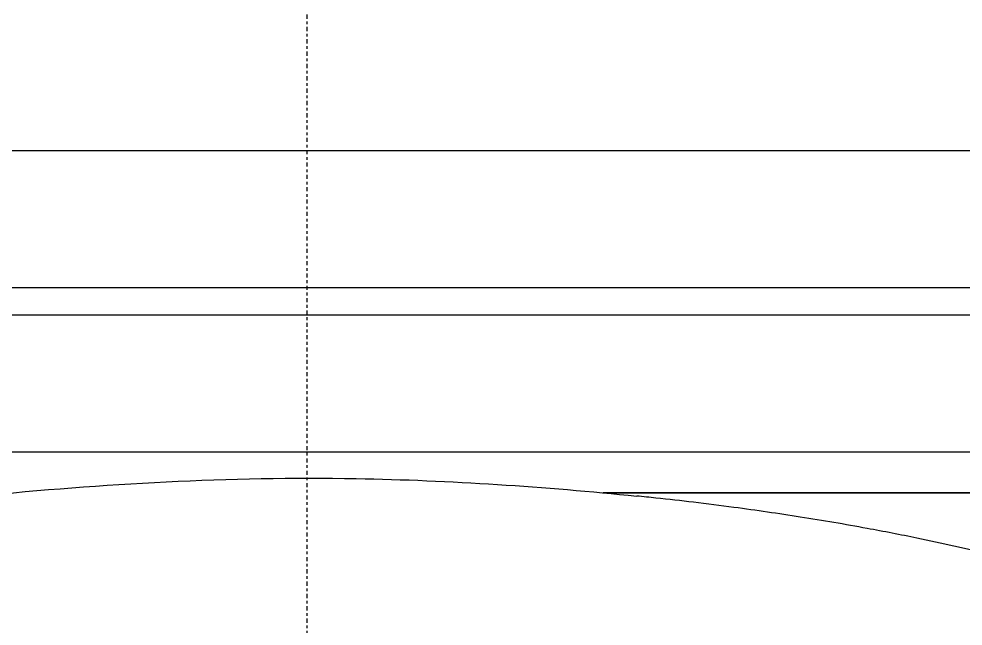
# Model space of a CAD drawing. Header units: millimetres. Extents: x 0 to 4378, y 0 to 2376.
# Drawn here: x 2204.17 to 2238.62, y 834.29 to 856.46 of the extents above; entities that cross this region are included whole.
import ezdxf

# ---------------------------------------------------------------- set-up
doc = ezdxf.new("R2010")
doc.units = ezdxf.units.MM
doc.header["$LTSCALE"] = 0.2
doc.linetypes.add('CENTER2', pattern=[1.125, 0.75, -0.125, 0.125, -0.125])
doc.layers.add('02_Center Line', color=1, linetype='CENTER2')

# ---------------------------------------------------------------- blocks, each defined once
blk = doc.blocks.new('A$C8e57dc05')
for p, q in [((-59, 249.4), (59, 249.4)), ((-59, 244.4), (59, 244.4)), ((-59, 243.4), (59, 243.4)), ((-59, 238.4), (59, 238.4)), ((-59, 238.4), (59, 238.4)), ((59, 236.9), (10.815, 236.9)), ((10.815, 236.9), (59, 236.9))]:
    blk.add_line(p, q)
for points, knots in [([(-11.97, 236.781), (-7.484, 237.235), (-2.799, 237.504), (5.231, 237.358), (8.701, 237.119), (12.044, 236.781)], [0, 0, 0, 0, 1.380802, 1.380802, 2.409742, 2.409742, 2.409742, 2.409742]), ([(27.445, 233.981), (26.632, 234.214), (25.79, 234.436), (24.061, 234.857), (23.174, 235.056), (21.667, 235.367), (21.06, 235.486), (19.646, 235.746), (18.832, 235.885), (17.212, 236.14), (16.405, 236.257), (15.102, 236.431), (14.607, 236.493), (13.656, 236.607), (13.199, 236.659), (12.509, 236.733), (12.277, 236.757), (12.044, 236.781)], [0.000001, 0.000001, 0.000001, 0.000001, 0.329785, 0.329785, 0.655784, 0.655784, 0.869551, 0.869551, 1.1471, 1.1471, 1.413768, 1.413768, 1.572185, 1.572185, 1.716378, 1.716378, 1.789039, 1.789039, 1.789039, 1.789039])]:
    blk.add_open_spline(points, degree=3, knots=knots)
at = {"layer": '02_Center Line'}
blk.add_line((0, 1153.006), (0, -16.53), dxfattribs=at)

msp = doc.modelspace()

# ---------------------------------------------------------------- block references
msp.add_blockref('A$C8e57dc05', (2214.674, 602.257))

doc.saveas('drawing.dxf')
